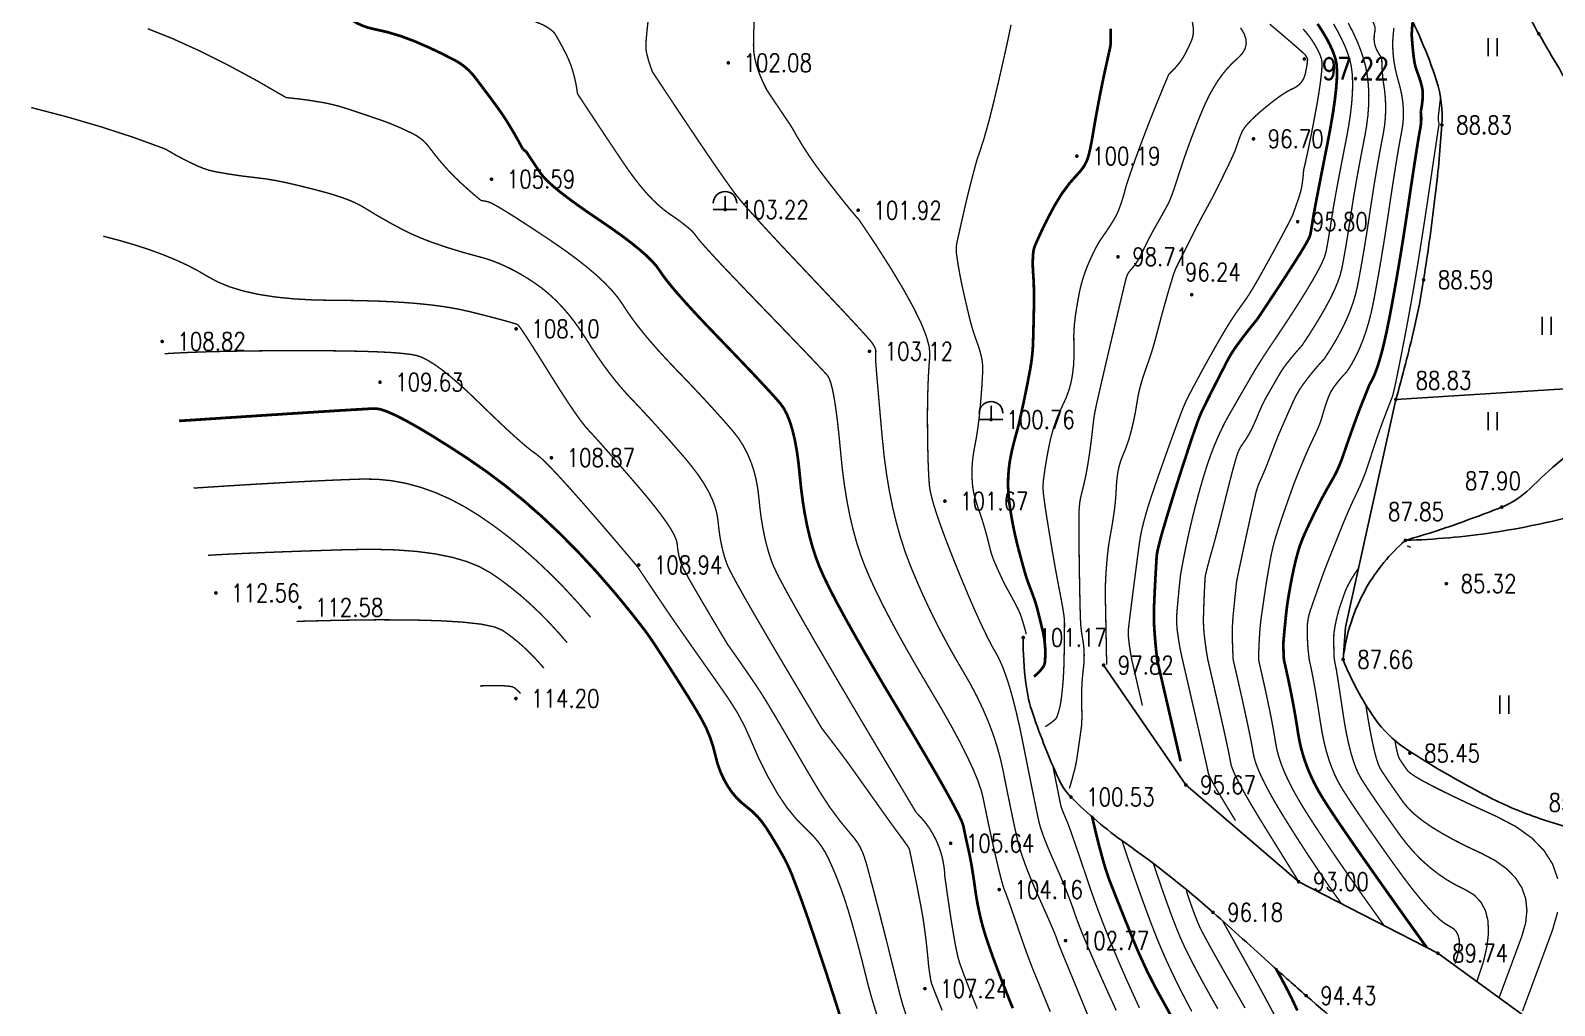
# Model space of a CAD drawing. Extents: x 532522 to 2902776, y -101917278 to 111238625.
# Drawn here: x 1065987 to 1149990, y 3127380 to 3181085 of the extents above; entities that cross this region are included whole.
import ezdxf
from ezdxf.enums import TextEntityAlignment as Align

# ---------------------------------------------------------------- set-up
doc = ezdxf.new("R2010")
doc.units = 0
doc.header["$LTSCALE"] = 1000
doc.header["$MEASUREMENT"] = 0
doc.header["$PDMODE"] = 33
doc.header["$PDSIZE"] = 0.125
doc.layers.get('0').update_dxf_attribs({"linetype": 'CONTINUOUS'})
doc.layers.add('Õ÷μØºìÏß', color=20, linetype='CONTINUOUS')
doc.layers.add('新地形图', color=7, linetype='CONTINUOUS')
doc.styles.add('HZ', font='rs', dxfattribs={"width": 0.8, "bigfont": 'hztxt'})
doc.linetypes.add('10421', pattern='A,2,[150,AAA.SHX,S=1,R=0,X=0,Y=1],1e-11', length=2)
doc.linetypes.add('X4', pattern='A,0,-1e-09,[149,symbolx.shx,S=0.15,R=0,X=0,Y=0],-1.6', length=1.6)

# ---------------------------------------------------------------- blocks, each defined once
blk = doc.blocks.new('GC110')
for p, q in [((-1.31, 0), (1.29, 0)), ((-0.01, 0), (-0.01, 1.5))]:
    blk.add_line(p, q)
blk.add_arc((-0.01, 0.7), 1.3, 0, 180)
blk.add_point((-0.01, 2))
blk = doc.blocks.new('GC121')
for p, q in [((-0.5, -0.64), (-0.5, 1.36)), ((-0.5, -0.64), (-0.5, 0.86)), ((0.5, -0.64), (0.5, 1.36))]:
    blk.add_line(p, q)
blk = doc.blocks.new('GC200')
at = {"linetype": 'Continuous', "const_width": 0.2, "flags": 128}
blk.add_lwpolyline([(-0.1, 0, 1), (0.1, 0, 1)], format="xyb", close=True, dxfattribs=at)
blk = doc.blocks.new('A$C22E77CCE')
at = {"layer": '新地形图', "color": 53, "linetype": 'Continuous'}
for p, q in [((266493, 522425), (269262, 534973)), ((266351, 520651), (266493, 522425))]:
    blk.add_line(p, q, dxfattribs=at)
at = {"layer": '新地形图', "color": 53, "linetype": '10421'}
for p, q in [((257686, 513737), (263904, 508410)), ((263904, 508410), (271577, 504471)), ((271577, 504471), (277109, 500451))]:
    blk.add_line(p, q, dxfattribs=at)
at = {"layer": '新地形图', "color": 53, "linetype": 'Continuous'}
for points, const_width, elevation in [([(200465, 555398), (201850, 554842), (203310, 554181), (204846, 553415), (206458, 552546), (208092, 551603)], 75, 106000), ([(253544, 555399), (253544, 554635), (253524, 554413)], 150, 100000), ([(260700, 555446), (260891, 555133), (260996, 554832), (261013, 554545), (260942, 554270), (260783, 554008), (260537, 553759), (260253, 553502), (259980, 553216), (259719, 552900), (259470, 552555), (259232, 552181), (259005, 551778), (258791, 551345), (258587, 550883), (258393, 550406), (258204, 549928), (258021, 549450), (257844, 548972), (257673, 548493), (257508, 548014), (257348, 547534), (257194, 547054), (257041, 546581), (257032, 546553)], 75, 98000), ([(262305, 555651), (262805, 555228), (263233, 554864), (263586, 554561), (263866, 554318), (264073, 554136), (264206, 554013), (264266, 553951), (264288, 553920), (264308, 553890), (264326, 553860), (264342, 553832), (264356, 553804), (264368, 553778), (264378, 553753), (264386, 553728), (264391, 553696), (264390, 553646), (264385, 553580), (264375, 553496), (264360, 553395), (264341, 553276), (264316, 553141), (264287, 552988), (264248, 552833), (264195, 552691), (264129, 552561), (264049, 552444), (263955, 552339), (263847, 552247), (263726, 552167), (263591, 552100), (263442, 552029), (263278, 551939), (263099, 551830), (262906, 551701), (262698, 551552), (262475, 551384), (262238, 551196), (261986, 550989), (261740, 550779), (261520, 550582), (261328, 550399), (261162, 550230), (261023, 550073), (260911, 549930), (260826, 549801), (260767, 549685), (260723, 549576), (260679, 549467), (260637, 549357), (260597, 549248), (260558, 549138), (260520, 549028), (260483, 548918), (260448, 548808), (260388, 548651), (260277, 548398), (260114, 548049), (259901, 547605), (259636, 547066), (259321, 546431), (259132, 546055)], 75, 97000), ([(264153, 555375), (264345, 555156), (264494, 554965), (264616, 554790), (264727, 554622), (264826, 554459), (264915, 554302), (264993, 554150), (265060, 554004), (265116, 553863), (265161, 553728), (265187, 553549), (265185, 553274), (265157, 552903), (265102, 552438), (265020, 551877), (264910, 551222), (264773, 550471), (264610, 549624), (264439, 548784), (264281, 548052), (264178, 547611)], 75, 96000), ([(248050, 555613), (247911, 554942), (247746, 554179), (247554, 553323), (247335, 552375), (247089, 551334), (246828, 550296), (246564, 549358), (246295, 548520), (246180, 548210)], 75, 101000), ([(269153, 555437), (269122, 555145), (269096, 554832), (269087, 554513), (269097, 554188), (269124, 553857), (269169, 553520), (269231, 553176), (269312, 552826), (269410, 552470), (269507, 552113), (269582, 551760), (269636, 551412), (269668, 551068), (269679, 550728), (269668, 550393), (269636, 550061), (269582, 549735), (269515, 549385), (269443, 548985), (269365, 548535), (269282, 548035), (269194, 547485), (269100, 546885), (269000, 546235), (268896, 545534), (268788, 544818), (268680, 544121), (268572, 543442), (268463, 542782), (268353, 542140), (268243, 541517), (268133, 540913), (268022, 540327), (267902, 539763), (267765, 539224), (267610, 538710), (267437, 538221), (267247, 537757), (267039, 537319), (266814, 536906), (266571, 536518)], 75, 91000), ([(228288, 553014), (228826, 552201), (229336, 551434), (229816, 550713), (230268, 550037), (230692, 549406), (231084, 548825), (231445, 548294), (231772, 547816), (232068, 547389), (232331, 547014), (232561, 546691), (232759, 546419), (232925, 546199), (233117, 545962), (233394, 545640), (233757, 545232), (234205, 544738), (234739, 544158), (235358, 543493), (236063, 542743), (236853, 541907), (237637, 541078), (238324, 540349), (238914, 539720), (239406, 539191), (239800, 538763), (240097, 538434), (240297, 538206), (240399, 538077), (240449, 538001), (240492, 537930), (240527, 537863), (240556, 537801), (240577, 537744), (240591, 537691), (240598, 537643), (240598, 537600), (240594, 537558), (240591, 537513), (240589, 537466), (240587, 537416), (240585, 537364), (240584, 537310), (240584, 537253), (240584, 537194), (240590, 537073), (240608, 536831), (240637, 536468), (240677, 535984), (240729, 535380), (240792, 534654), (240867, 533808), (240953, 532841), (241058, 531831), (241189, 530857), (241346, 529919), (241529, 529017), (241738, 528150), (241973, 527319), (242235, 526524), (242523, 525765), (242831, 525026), (243154, 524293), (243491, 523565), (243844, 522842), (244211, 522125), (244594, 521413), (244991, 520706), (245403, 520005), (245805, 519308), (246170, 518614), (246500, 517924), (246794, 517237), (247053, 516554), (247275, 515874), (247462, 515198), (247613, 514525), (247741, 513878), (247861, 513280), (247973, 512731), (248076, 512232), (248171, 511781), (248257, 511379), (248334, 511026), (248403, 510722), (248478, 510428), (248573, 510108), (248687, 509761), (248821, 509387), (248974, 508985), (249148, 508557), (249341, 508101), (249554, 507618), (249764, 507148), (249950, 506731), (250111, 506366), (250248, 506054), (250360, 505794), (250447, 505587), (250510, 505432), (250548, 505330), (250573, 505256), (250596, 505188), (250618, 505126), (250639, 505069), (250658, 505017), (250675, 504970), (250690, 504929), (250704, 504893), (250742, 504800), (250830, 504586), (250967, 504252), (251154, 503798), (251391, 503223), (251677, 502528), (252012, 501713), (252397, 500777)], 75, 103000), ([(256741, 552876), (256408, 552080), (256068, 551251), (255749, 550453), (255450, 549685), (255171, 548948), (254912, 548242), (254674, 547566), (254455, 546921), (254385, 546703)], 75, 99000), ([(268559, 552529), (268638, 552020), (268685, 551517), (268700, 551020), (268685, 550530), (268638, 550046), (268559, 549568), (268466, 549088), (268373, 548594), (268282, 548089), (268192, 547571), (268103, 547040), (268016, 546497), (267929, 545942), (267843, 545374), (267758, 544807), (267673, 544255), (267587, 543718), (267501, 543195), (267414, 542687), (267327, 542194), (267240, 541716), (267152, 541252), (267046, 540790), (266906, 540316), (266731, 539831), (266520, 539334), (266275, 538825), (265995, 538305), (265679, 537774), (265329, 537230)], 75, 92000), ([(201455, 548755), (201317, 548812), (199662, 549415), (197898, 549989), (196024, 550536), (194041, 551054)], 75, 107000), ([(224156, 551807), (224538, 551227), (224913, 550660), (225282, 550104), (225644, 549559), (226000, 549027), (226348, 548506), (226691, 547996), (227027, 547511), (227359, 547064), (227686, 546655), (228008, 546284), (228325, 545951), (228637, 545655), (228944, 545398), (229246, 545178), (229532, 544983), (229788, 544801), (230014, 544630), (230211, 544471), (230379, 544324), (230518, 544189), (230627, 544066), (230707, 543956), (230820, 543804), (231027, 543559), (231329, 543221), (231726, 542790), (232218, 542265), (232805, 541647), (233487, 540936), (234263, 540131), (235042, 539326), (235729, 538614), (236325, 537994), (236830, 537467), (237244, 537032), (237567, 536690), (237799, 536441), (237939, 536284), (238034, 536121), (238127, 535853), (238219, 535480), (238309, 535003), (238399, 534421), (238487, 533733), (238573, 532941), (238659, 532044), (238754, 531116), (238870, 530229), (239006, 529383), (239163, 528580), (239341, 527817), (239540, 527097), (239759, 526418), (239998, 525781), (240273, 525135), (240598, 524432), (240972, 523670), (241397, 522851), (241871, 521974), (242395, 521038), (242969, 520045), (243592, 518994), (244205, 517955), (244748, 517000), (245219, 516127), (245620, 515337), (245950, 514630), (246210, 514006), (246398, 513465), (246516, 513007), (246599, 512592), (246683, 512180), (246768, 511771), (246855, 511365), (246942, 510962), (247030, 510562), (247120, 510165), (247210, 509771), (247298, 509399), (247377, 509067), (247450, 508775), (247514, 508524), (247572, 508314), (247621, 508144), (247663, 508014), (247698, 507925), (247736, 507835), (247786, 507704), (247850, 507531), (247928, 507317), (248018, 507061), (248122, 506763), (248239, 506423), (248370, 506042), (248503, 505654), (248627, 505295), (248743, 504964), (248851, 504661), (248950, 504386), (249041, 504140), (249124, 503923), (249198, 503733), (249284, 503518), (249404, 503223), (249557, 502849), (249742, 502395), (249961, 501861), (250213, 501248)], 75, 104000), ([(269055, 535092), (269083, 535170), (269128, 535347), (269191, 535622), (269271, 535996), (269368, 536468), (269482, 537039), (269614, 537708), (269763, 538476), (269920, 539306), (270076, 540163), (270232, 541046), (270387, 541955), (270542, 542891), (270695, 543853), (270848, 544841), (271001, 545856), (271144, 546821), (271268, 547660), (271374, 548375), (271462, 548964), (271531, 549428), (271582, 549766), (271614, 549979), (271629, 550067), (271633, 550092), (271635, 550117), (271636, 550143), (271635, 550170), (271633, 550196), (271629, 550223), (271623, 550250), (271615, 550278), (271608, 550306), (271602, 550337), (271598, 550369), (271595, 550403), (271594, 550439), (271595, 550476), (271597, 550516), (271601, 550557), (271612, 550646), (271633, 550829), (271665, 551106), (271708, 551476), (271724, 551615)], 75, 89000), ([(267813, 535805), (267948, 536038), (268084, 536333), (268219, 536690), (268354, 537108), (268489, 537589), (268623, 538131), (268758, 538735), (268892, 539401), (269026, 540109), (269160, 540840), (269293, 541593), (269425, 542369), (269557, 543166), (269688, 543987), (269818, 544830), (269948, 545695), (270072, 546528), (270184, 547273), (270284, 547930), (270372, 548500), (270448, 548981), (270512, 549376), (270565, 549682), (270605, 549901), (270634, 550077), (270652, 550255), (270657, 550436), (270652, 550619), (270634, 550804), (270632, 550818)], 150, 90000), ([(235970, 549961), (236256, 549455), (236583, 548916), (236925, 548390), (237282, 547876), (237655, 547375), (238019, 546903), (238351, 546477), (238651, 546097), (238918, 545762), (239153, 545474), (239356, 545231), (239526, 545033), (239665, 544882)], 75, 102000), ([(221321, 548632), (221458, 548425), (221595, 548219), (221729, 548016), (221861, 547819), (221991, 547625), (222118, 547436), (222279, 547232), (222509, 546994), (222809, 546722), (223179, 546417), (223618, 546078), (224127, 545705), (224705, 545299), (225354, 544858), (226003, 544415), (226586, 543999), (227102, 543610), (227551, 543248), (227933, 542914), (228249, 542607), (228498, 542327), (228680, 542074), (228860, 541808), (229103, 541487), (229410, 541112), (229780, 540681), (230213, 540196), (230710, 539656), (231269, 539062), (231893, 538413), (232519, 537764), (233089, 537170), (233603, 536631), (234060, 536148), (234460, 535719), (234804, 535346), (235092, 535027), (235323, 534764), (235518, 534495), (235695, 534162), (235856, 533763), (236000, 533299), (236127, 532770), (236237, 532176), (236330, 531517), (236406, 530792), (236482, 530051), (236574, 529344), (236683, 528670), (236808, 528028), (236950, 527421), (237108, 526846), (237283, 526304), (237474, 525796), (237716, 525244), (238042, 524570), (238454, 523775), (238950, 522859), (239531, 521822), (240196, 520664), (240946, 519384), (241782, 517983), (242606, 516603), (243325, 515385), (243939, 514330), (244446, 513437), (244848, 512706), (245144, 512139), (245335, 511733), (245420, 511490), (245452, 511327), (245486, 511163), (245521, 510996), (245557, 510828), (245594, 510657), (245632, 510485), (245671, 510311), (245712, 510135), (245754, 509946), (245797, 509733), (245841, 509497), (245886, 509237), (245932, 508952), (245980, 508645), (246029, 508313), (246079, 507957), (246134, 507592), (246196, 507231), (246267, 506876), (246345, 506524), (246430, 506178), (246523, 505835), (246625, 505498), (246733, 505165), (246847, 504835), (246962, 504507), (247079, 504181), (247198, 503856), (247319, 503533), (247441, 503211), (247565, 502891), (247691, 502573), (247826, 502236), (247978, 501860), (248146, 501445)], 150, 105000), ([(218839, 545930), (218977, 545912), (219103, 545890), (219215, 545866), (219361, 545809), (219590, 545692), (219900, 545515), (220292, 545277), (220766, 544979), (221323, 544620), (221961, 544201), (222681, 543722), (223409, 543221), (224071, 542737), (224666, 542271), (225196, 541821), (225659, 541388), (226056, 540973), (226387, 540574), (226652, 540193), (226900, 539812), (227179, 539415), (227490, 539002), (227833, 538573), (228208, 538128), (228614, 537666), (229052, 537189), (229522, 536695), (229996, 536202), (230449, 535727), (230880, 535269), (231289, 534829), (231677, 534406), (232042, 534001), (232386, 533614), (232707, 533244), (233002, 532870), (233264, 532471), (233493, 532046), (233690, 531596), (233855, 531120), (233987, 530619), (234086, 530092), (234153, 529540), (234209, 528987), (234278, 528459), (234359, 527956), (234453, 527477), (234559, 527024), (234677, 526595), (234807, 526191), (234950, 525812), (235203, 525278), (235665, 524412), (236336, 523212), (237216, 521680), (238305, 519814), (239602, 517616), (241109, 515084), (242824, 512220)], 75, 106000), ([(237622, 516858), (236490, 518749), (235496, 520419), (234639, 521870), (233921, 523101), (233340, 524112), (232898, 524904), (232593, 525475), (232425, 525827), (232331, 526078), (232245, 526344), (232167, 526627), (232098, 526926), (232036, 527242), (231982, 527574), (231937, 527922), (231899, 528287), (231842, 528667), (231737, 529061), (231583, 529469), (231381, 529892), (231131, 530329), (230833, 530779), (230486, 531245), (230092, 531724), (229679, 532200), (229280, 532657), (228893, 533093), (228519, 533510), (228158, 533906), (227810, 534283), (227474, 534640), (227151, 534977), (226835, 535315), (226518, 535676), (226202, 536059), (225887, 536465), (225571, 536893), (225255, 537343), (224940, 537816), (224625, 538312), (224304, 538804), (223974, 539265), (223633, 539697), (223281, 540099), (222919, 540470), (222547, 540812), (222164, 541124), (221771, 541405), (221375, 541661), (220983, 541895), (220596, 542106), (220213, 542296), (219834, 542464), (219460, 542610), (219089, 542734), (218724, 542836)], 75, 107000), ([(265960, 520215), (265981, 520087), (266034, 519755), (266097, 519352), (266169, 518876), (266252, 518327), (266344, 517707), (266444, 517076), (266552, 516497), (266667, 515968), (266789, 515490), (266918, 515064), (267054, 514688), (267198, 514364), (267348, 514090), (267516, 513825), (267711, 513526), (267934, 513193), (268184, 512826), (268461, 512425), (268766, 511990), (269099, 511520), (269458, 511017), (269842, 510514), (270246, 510046), (270669, 509613), (271114, 509214), (271578, 508851), (272062, 508521), (272567, 508227), (273092, 507968), (273571, 507680), (273938, 507301), (274193, 506830), (274336, 506269), (274368, 505616), (274287, 504871), (274095, 504036), (273725, 502910)], 75, 88000), ([(267601, 518158), (267729, 517376), (267857, 516665), (267978, 516056), (268093, 515549), (268202, 515144), (268305, 514840), (268402, 514639), (268504, 514477), (268622, 514296), (268758, 514093), (268910, 513870), (269078, 513626), (269264, 513362), (269466, 513077), (269684, 512771), (269950, 512450), (270292, 512122), (270712, 511785), (271208, 511440), (271781, 511088), (272432, 510726), (273159, 510357), (273963, 509980), (274736, 509574), (275367, 509121), (275858, 508619), (276208, 508069), (276417, 507471), (276485, 506825), (276413, 506132), (276199, 505390), (275932, 504667), (275696, 504030), (275492, 503479), (275320, 503015), (275180, 502637), (275072, 502345), (274995, 502139), (274951, 502019)], 75, 87000), ([(269213, 516180), (269216, 516158), (269262, 515906), (269305, 515690), (269346, 515510), (269384, 515366), (269421, 515258), (269455, 515187), (269491, 515130), (269533, 515065), (269581, 514993), (269635, 514914), (269695, 514828), (269761, 514734), (269833, 514633), (269910, 514524), (270058, 514386), (270339, 514198), (270754, 513958), (271302, 513667), (271985, 513325), (272801, 512931), (273751, 512487), (274835, 511992), (275889, 511438), (276751, 510819), (277421, 510134), (277899, 509383), (278184, 508567)], 75, 86000), ([(278179, 506738), (277887, 505725), (277522, 504738), (277200, 503869), (276921, 503117), (276687, 502483), (276495, 501967), (276348, 501568), (276244, 501287)], 75, 86000), ([(250356, 514787), (250420, 514463), (250573, 513698), (250685, 513136), (250758, 512778), (250790, 512623), (250805, 512565), (250826, 512498), (250852, 512422), (250884, 512337), (250921, 512242), (250964, 512139), (251012, 512027), (251065, 511906), (251134, 511742), (251225, 511504), (251340, 511190), (251478, 510801), (251639, 510336), (251824, 509797), (252032, 509182), (252264, 508492), (252515, 507758), (252785, 507010), (253071, 506250), (253374, 505476), (253695, 504690), (254034, 503890), (254389, 503077), (254762, 502251), (255125, 501460)], 75, 101000), ([(254161, 510675), (254494, 509688), (254861, 508625), (255205, 507650), (255528, 506764), (255828, 505966), (256106, 505258), (256363, 504638), (256597, 504107), (256822, 503622), (257051, 503142), (257285, 502667), (257523, 502196), (257766, 501730), (258012, 501269)], 75, 99000), ([(244400, 508704), (244533, 507758), (244657, 506913), (244771, 506170), (244876, 505529), (244971, 504990), (245057, 504552), (245134, 504217), (245201, 503983), (245271, 503783), (245356, 503548), (245456, 503279), (245572, 502975), (245702, 502636), (245848, 502263), (246009, 501855), (246185, 501413)], 75, 106000), ([(243514, 503712), (243540, 503529), (243564, 503366), (243586, 503223), (243606, 503099), (243624, 502995), (243641, 502911), (243656, 502846), (243669, 502801), (243695, 502730), (243750, 502589), (243833, 502377), (243945, 502093), (244086, 501739), (244255, 501315)], 75, 107000), ([(262651, 503620), (262929, 503119), (263186, 502638), (263422, 502177), (263638, 501736), (263834, 501315)], 150, 95000)]:
    blk.add_lwpolyline(points, dxfattribs=dict(at, const_width=const_width, elevation=elevation))
at = {"layer": '新地形图', "color": 53, "linetype": 'X4', "flags": 128}
blk.add_lwpolyline([(302434, 540933, -0.017827), (301492, 543163, -0.032125), (301095, 544447, -0.001011), (300436, 547219, -0.007603), (300355, 547589, -0.001596), (299893, 549891, -0.006154), (299783, 550490, -0.002291), (299593, 551624, 0.001409), (299289, 553468, 0.001541), (298801, 556314, 0.004622), (298627, 557260, 0.012427), (298455, 558046, 0.008136), (298142, 559235, 0.00244), (297884, 560137, 0.003654), (297704, 560738, 0.002982), (297476, 561466, 0.001964), (297119, 562566, 0.005076), (296996, 562928, 0.000867), (296252, 565034, 0.011727), (294929, 568499, 0.055877), (294555, 569184, 0.000201), (293790, 570274, -0.0001), (292247, 572471, -0.000001), (290851, 574460, -0.000053), (290823, 574500, -0.004342), (290000, 575695, 0.002245), (288419, 578012, 0.000308), (287538, 579289, 0.000331), (286717, 580475, 0.001335), (286054, 581427, 0.000429), (283979, 584382, 0.002285), (283579, 584945, 0.000367), (281074, 588433, 0.013022), (279859, 590032, -0.007834), (277812, 592670, -0.053618), (277330, 593479, -0.021471), (276444, 595653)], format="xyb", dxfattribs=at)
at = {"layer": '新地形图', "color": 53, "linetype": 'Continuous'}
for points, const_width, elevation in [([(236040, 563458, -0.115397), (236405, 563019, -0.033017), (236602, 562547, -0.069149), (236649, 562306, -0.055077), (236599, 561389, -0.086849), (236404, 560836, -0.001911), (236180, 560441, -0.000771), (235620, 559464, -0.004165), (234738, 557963, 0.005719), (234100, 556867, 0.104007), (233945, 556381, 0.027445), (233855, 554466, 0.071027), (234015, 553404, 0.050665), (234590, 552017)], 75, 102000), ([(203591, 561358, 0.006014), (204185, 560837, 0.005588), (205512, 559727, 0.020708), (205885, 559447, 0.047896), (206773, 558954, -0.035158), (207998, 558314, -0.002823), (208817, 557803, -0.002017), (209956, 557078, -0.015283), (210884, 556441, 0.016191), (211760, 555842, 0.094689), (212925, 555378, -0.050572), (215161, 554709, -0.024665), (217431, 553636, -0.069924), (218150, 553112, -0.035352), (218469, 552756, -0.007922), (219747, 551052, -0.020081), (220368, 550121, -0.014235), (221150, 548751)], 150, 105000), ([(220428, 559835, 0.004955), (221522, 559749, 0.007199), (223077, 559664, -0.009744), (224226, 559595, -0.040596), (225317, 559419, -0.029327), (226778, 558967, -0.081035), (227834, 558362, -0.193767), (228089, 557903, -0.030813), (228117, 557436, -0.014285), (228089, 556429, -0.014843), (228007, 555486, 0.014871), (227925, 554546, 0.072609), (227971, 554019, 0.036297), (228288, 553014)], 75, 103000), ([(216446, 557319, 0.001122), (218689, 556692, 0.001047), (219895, 556361, -0.001089), (221054, 556042, -0.037707), (222181, 555636, -0.065684), (222768, 555274, -0.088548), (222934, 555082, -0.01776), (223536, 553975, -0.046191), (223908, 553018, -0.038338), (224156, 551807)], 75, 104000), ([(268484, 553786, 0.001627), (268491, 553441, 0.012991), (268507, 553114, 0.007237), (268559, 552529)], 75, 92000), ([(221150, 548751, -0.000387), (221321, 548632)], 150, 105000)]:
    blk.add_lwpolyline(points, format="xyb", dxfattribs=dict(at, const_width=const_width, elevation=elevation))
at = {"layer": '新地形图', "color": 53, "linetype": 'Continuous', "flags": 128}
for points, const_width in [([(261603, 539369), (262276, 540378), (262861, 541264), (263359, 542029), (263770, 542672), (264093, 543193), (264330, 543593), (264479, 543871), (264541, 544028), (264560, 544125), (264578, 544226), (264596, 544329), (264614, 544435), (264632, 544545), (264650, 544658), (264668, 544773), (264686, 544892), (264714, 545063), (264763, 545334), (264833, 545706), (264923, 546178), (265034, 546750), (265165, 547423), (265317, 548196), (265490, 549070), (265657, 549952), (265793, 550747), (265896, 551458), (265968, 552083), (266008, 552622), (266015, 553076), (265991, 553445), (265935, 553728), (265854, 553974), (265752, 554229), (265630, 554495), (265489, 554771), (265327, 555058), (265146, 555354), (264944, 555661)], 150), ([(262845, 538656), (263410, 539510), (263905, 540278), (264331, 540961), (264687, 541559), (264972, 542072), (265189, 542501), (265335, 542844), (265411, 543103), (265453, 543322), (265494, 543548), (265535, 543782), (265576, 544022), (265617, 544269), (265658, 544524), (265698, 544785), (265739, 545053), (265786, 545356), (265847, 545722), (265923, 546150), (266013, 546642), (266116, 547196), (266235, 547813), (266367, 548493), (266513, 549236), (266651, 549984), (266756, 550678), (266829, 551320), (266869, 551908), (266878, 552443), (266854, 552924), (266798, 553353), (266710, 553728), (266592, 554084), (266444, 554455), (266268, 554840), (266062, 555241), (265828, 555656)], 75), ([(264087, 537943), (264545, 538642), (264950, 539291), (265303, 539893), (265603, 540446), (265852, 540952), (266047, 541408), (266191, 541817), (266282, 542177), (266346, 542519), (266411, 542871), (266475, 543235), (266539, 543609), (266602, 543994), (266665, 544389), (266728, 544796), (266791, 545213), (266857, 545649), (266931, 546109), (267013, 546595), (267102, 547106), (267199, 547643), (267304, 548204), (267416, 548791), (267536, 549402), (267644, 550016), (267719, 550609), (267761, 551181), (267771, 551733), (267748, 552263), (267693, 552772), (267605, 553260), (267485, 553728), (267330, 554194), (267136, 554680), (266905, 555186), (266636, 555711)], 75), ([(234590, 552017), (235970, 549961)], 75), ([(239665, 544882), (240613, 543466), (241430, 542188), (242116, 541046), (242671, 540041), (243094, 539174), (243386, 538443), (243546, 537849), (243575, 537393), (243541, 536993), (243512, 536570), (243488, 536123), (243470, 535654), (243456, 535161), (243447, 534644), (243443, 534105), (243445, 533542), (243450, 532988), (243457, 532473), (243467, 531999), (243479, 531565), (243494, 531171), (243510, 530817), (243530, 530503), (243551, 530229), (243594, 529937), (243679, 529568), (243804, 529123), (243970, 528602), (244178, 528003), (244426, 527329), (244716, 526577), (245047, 525749), (245388, 524918), (245709, 524154), (246010, 523460), (246291, 522834), (246552, 522276), (246793, 521787), (247013, 521367), (247214, 521016), (247404, 520660), (247593, 520229), (247781, 519721), (247969, 519138), (248155, 518478), (248341, 517742), (248525, 516930), (248709, 516042), (248883, 515164), (249039, 514380), (249178, 513692), (249298, 513098), (249399, 512599), (249483, 512195), (249549, 511886), (249597, 511672), (249644, 511492), (249708, 511283), (249790, 511046), (249888, 510781), (250004, 510488), (250137, 510166), (250287, 509817), (250455, 509439), (250626, 509052), (250789, 508674), (250942, 508306), (251087, 507948), (251224, 507599), (251351, 507259), (251470, 506929), (251580, 506608), (251708, 506249), (251880, 505804), (252096, 505273), (252357, 504655), (252662, 503952), (253012, 503162), (253406, 502286), (253844, 501324)], 75), ([(232419, 521497), (231870, 522413), (231389, 523222), (230974, 523925), (230626, 524522), (230344, 525012), (230130, 525395), (229982, 525672), (229901, 525843), (229856, 525964), (229814, 526093), (229776, 526230), (229742, 526375), (229712, 526528), (229686, 526689), (229664, 526858), (229646, 527035), (229598, 527242), (229486, 527504), (229311, 527819), (229071, 528188), (228768, 528611), (228401, 529088), (227970, 529619), (227476, 530204), (226973, 530787), (226517, 531312), (226109, 531780), (225749, 532191), (225436, 532544), (225170, 532840), (224951, 533078), (224780, 533259), (224617, 533442), (224423, 533685), (224197, 533990), (223940, 534356), (223651, 534783), (223331, 535271), (222980, 535820), (222597, 536431), (222222, 537033), (221891, 537558), (221606, 538006), (221367, 538376), (221172, 538670), (221023, 538887), (220920, 539026), (220862, 539089), (220789, 539121), (220644, 539169), (220425, 539234), (220133, 539316), (219768, 539414), (219330, 539529), (218818, 539660), (218233, 539807), (217573, 539953), (216836, 540080), (216023, 540187), (215133, 540275), (214166, 540344), (213122, 540392), (212002, 540422), (210805, 540432), (209614, 540453), (208513, 540514), (207500, 540617), (206576, 540761), (205742, 540945), (204996, 541171), (204340, 541438), (203772, 541745), (203225, 542067), (202628, 542376), (201982, 542673), (201287, 542957), (200542, 543228), (199748, 543487), (198905, 543733), (198013, 543966)], 75), ([(227451, 525774), (226318, 527110), (225310, 528285), (224426, 529300), (223668, 530153), (223035, 530846), (222527, 531377), (222144, 531747), (221886, 531957), (221665, 532114), (221395, 532328), (221074, 532598), (220704, 532926), (220284, 533309), (219814, 533750), (219294, 534247), (218724, 534800), (218150, 535350), (217617, 535835), (217126, 536256), (216675, 536613), (216266, 536905), (215897, 537132), (215570, 537296), (215284, 537394), (214956, 537457), (214500, 537511), (213916, 537557), (213206, 537594), (212369, 537624), (211404, 537644), (210312, 537657), (209093, 537662), (207851, 537659), (206689, 537652), (205608, 537638), (204607, 537620), (203686, 537597), (202846, 537568), (202086, 537533), (201406, 537494)], 75), ([(226163, 524374), (225192, 525490), (224210, 526549), (223217, 527553), (222214, 528500), (221199, 529391), (220174, 530226), (219137, 531004), (218090, 531726), (217090, 532376), (216193, 532938), (215401, 533413), (214712, 533801), (214128, 534100), (213648, 534312), (213271, 534437), (212999, 534474), (212638, 534458), (211994, 534421), (211067, 534366), (209858, 534290), (208367, 534195), (206593, 534080), (204537, 533946), (202198, 533792)], 150), ([(224875, 522974), (224136, 523824), (223388, 524631), (222632, 525395), (221867, 526117), (221094, 526795), (220313, 527431), (219524, 528024), (218726, 528574), (217924, 529068), (217121, 529492), (216316, 529848), (215511, 530134), (214704, 530352), (213896, 530500), (213087, 530579), (212277, 530588), (211422, 530559), (210480, 530520), (209451, 530472), (208334, 530414), (207129, 530347), (205836, 530271), (204457, 530185), (202989, 530090)], 75), ([(223588, 521574), (223079, 522158), (222565, 522712), (222046, 523238), (221521, 523733), (220990, 524200), (220453, 524636), (219911, 525044), (219363, 525422), (218758, 525759), (218048, 526046), (217232, 526283), (216309, 526468), (215280, 526603), (214144, 526687), (212903, 526720), (211555, 526703), (210207, 526660), (208967, 526619), (207834, 526578), (206809, 526538), (205891, 526499), (205080, 526461), (204376, 526424), (203780, 526388)], 75), ([(222300, 520174), (222023, 520492), (221743, 520794), (221460, 521080), (221174, 521350), (220885, 521604), (220592, 521842), (220297, 522064), (219999, 522269), (219559, 522450), (218841, 522596), (217843, 522708), (216567, 522785), (215011, 522828), (213177, 522837), (211063, 522811), (208671, 522751)], 75), ([(257502, 520630), (257826, 519224), (258109, 517998), (258350, 516950), (258548, 516080), (258705, 515389), (258820, 514877), (258893, 514543), (258923, 514388), (258955, 514290), (259032, 514126), (259153, 513897), (259318, 513603), (259528, 513243), (259782, 512818), (260081, 512328), (260424, 511772)], 75), ([(258898, 520633), (259173, 519443), (259414, 518389), (259622, 517472), (259796, 516693), (259937, 516050), (260045, 515543), (260119, 515174), (260160, 514942), (260211, 514742), (260317, 514471), (260476, 514129), (260689, 513715), (260956, 513230), (261277, 512674), (261652, 512047), (262082, 511348), (262509, 510660), (262880, 510063), (263194, 509558), (263451, 509145), (263651, 508823), (263794, 508593), (263880, 508454), (263909, 508407)], 75), ([(260295, 520636), (260519, 519661), (260719, 518781), (260894, 517995), (261044, 517305), (261169, 516710), (261270, 516210), (261346, 515805), (261397, 515495), (261458, 515209), (261564, 514876), (261714, 514496), (261909, 514070), (262149, 513597), (262433, 513077), (262762, 512510), (263135, 511897), (263530, 511266), (263924, 510648), (264316, 510042), (264708, 509449), (265098, 508868), (265486, 508299), (265874, 507744), (266260, 507200)], 75), ([(261692, 520640), (261866, 519879), (262024, 519172), (262166, 518518), (262291, 517918), (262401, 517370), (262495, 516876), (262572, 516435), (262634, 516048), (262705, 515676), (262811, 515281), (262952, 514864), (263129, 514425), (263341, 513964), (263588, 513480), (263871, 512974), (264188, 512445), (264551, 511872), (264968, 511232), (265439, 510526), (265964, 509753), (266544, 508913), (267179, 508006), (267868, 507033), (268611, 505993)], 75), ([(263089, 520643), (263212, 520098), (263329, 519564), (263438, 519041), (263539, 518530), (263633, 518031), (263719, 517543), (263799, 517066), (263870, 516601), (263951, 516143), (264058, 515686), (264191, 515232), (264349, 514780), (264533, 514330), (264744, 513883), (264980, 513437), (265242, 512993), (265572, 512478), (266011, 511817), (266561, 511010), (267221, 510057), (267991, 508958), (268871, 507713), (269861, 506323), (270961, 504787)], 150), ([(264485, 520646), (264559, 520316), (264634, 519955), (264709, 519564), (264787, 519143), (264865, 518691), (264944, 518209), (265025, 517697), (265107, 517154), (265198, 516610), (265305, 516092), (265429, 515600), (265569, 515135), (265726, 514697), (265899, 514285), (266089, 513900), (266295, 513542), (266529, 513173), (266800, 512757), (267110, 512293), (267458, 511782), (267845, 511223), (268269, 510618), (268732, 509964), (269232, 509264), (269734, 508578), (270199, 507971), (270627, 507441), (271019, 506988), (271374, 506614), (271693, 506316), (271975, 506097), (272220, 505955), (272424, 505833), (272580, 505672), (272688, 505473), (272749, 505234), (272762, 504957), (272728, 504641), (272646, 504286), (272517, 503892)], 75), ([(221012, 518774), (220966, 518826), (220921, 518876), (220874, 518922), (220827, 518967), (220780, 519008), (220732, 519047), (220684, 519084), (220635, 519117), (220563, 519147), (220445, 519171), (220281, 519189), (220072, 519202), (219817, 519209), (219517, 519210), (219170, 519206), (218778, 519196)], 75), ([(255907, 509378), (256158, 508635), (256394, 507949), (256617, 507320), (256825, 506748), (257018, 506234), (257198, 505777), (257363, 505377), (257514, 505034), (257670, 504703), (257851, 504337), (258055, 503936), (258284, 503501), (258537, 503031), (258815, 502527), (259117, 501988), (259443, 501415)], 75), ([(257709, 507916), (257822, 507582), (257928, 507273), (258028, 506990), (258122, 506733), (258209, 506502), (258290, 506296), (258364, 506116), (258432, 505962), (258514, 505792), (258631, 505564), (258783, 505279), (258970, 504936), (259192, 504536), (259449, 504079), (259741, 503563), (260068, 502991), (260395, 502419), (260688, 501908), (260946, 501456)], 75), ([(259717, 506243), (260466, 504908), (261125, 503725), (261692, 502696), (262168, 501819), (262553, 501096)], 75)]:
    blk.add_lwpolyline(points, dxfattribs=dict(at, const_width=const_width))
for points in [[(265920, 558991, 75, 75, 0.019615), (266341, 558431, 75, 75, 0.025433), (266704, 558029, 75, 75, 0.035852), (267203, 557597, 75, 75, -0.140274), (267306, 557460, 75, 75, -0.000006), (267424, 557159, 75, 75, 0.000002), (267541, 556858, 75, 75, 0), (267775, 556256, 75, 75, 0.02382), (267911, 555952, 75, 75, -0.01983), (268076, 555588, 75, 75, -0.153114), (268105, 555246, 75, 75, 0.086656), (268076, 554651, 75, 75, 0.079051), (268188, 554267, 75, 75, 0.055727), (268484, 553786, 75, 75, 0)], [(256608, 557758, 75, 75, -0.037966), (257117, 557346, 75, 75, -0.054154), (257416, 556996, 75, 75, -0.019868), (257776, 556422, 75, 75, -0.035488), (257940, 556080, 75, 75, -0.064595), (258091, 555487, 75, 75, -0.07948), (258071, 554989, 75, 75, -0.053204), (257986, 554718, 75, 75, -0.018627), (257635, 553986, 75, 75, -0.048302), (257289, 553461, 75, 75, -0.037887), (256741, 552876, 75, 75, 0)], [(208092, 551603, 75, 75, -0.02145), (210135, 551326, 75, 75, -0.034726), (211370, 551014, 75, 75, -0.003596), (213268, 550378, 75, 75, -0.011625), (213849, 550163, 75, 75, -0.021501), (215071, 549616, 75, 75, -0.050685), (215552, 549312, 75, 75, -0.067516), (215961, 548890, 75, 75, 0.025373), (216946, 547686, 75, 75, 0.02156), (217708, 546916, 75, 75, 0.015575), (218839, 545930, 75, 75, 0)], [(201455, 548755, 75, 75, 0.029576), (203233, 547823, 75, 75, 0.059014), (204195, 547518, 75, 75, 0.020954), (206406, 547193, 75, 75, -0.028329), (208038, 546928, 75, 75, -0.013279), (210417, 546335, 75, 75, -0.026476), (211584, 545943, 75, 75, -0.045296), (212451, 545506, 75, 75, 0.019147), (214441, 544368, 75, 75, 0.034442), (216129, 543630, 75, 75, 0.02337), (218724, 542836, 75, 75, 0)], [(246180, 548210, 75, 75, 0.004314), (245765, 546632, 75, 75, 0.005952), (245488, 545483, 75, 75, 0.001481), (245073, 543639, 75, 75, 0.0195), (245047, 543498, 75, 75, 0.06848), (245045, 542987, 75, 75, 0.020235), (245341, 541293, 75, 75, 0.003346), (245549, 540365, 75, 75, 0.003149), (245782, 539382, 75, 75, 0.032125), (246192, 538076, 75, 75, -0.047082), (246445, 537176, 75, 75, -0.056645), (246488, 536522, 75, 75, -0.01474), (246297, 534015, 75, 75, -0.023819), (246030, 532286, 75, 75, 0.039594), (245903, 531239, 75, 75, 0.032638), (245924, 530306, 75, 75, 0.044289), (246045, 529628, 75, 75, 0.018991), (246305, 528798, 75, 75, -0.016205), (246614, 527827, 75, 75, -0.010955), (246854, 526906, 75, 75, 0.020087), (246993, 526406, 75, 75, 0.023102), (247129, 526045, 75, 75, 0.008392), (247563, 525079, 75, 75, 0.018848), (247861, 524500, 75, 75, -0.01046), (248416, 523468, 75, 75, -0.037594), (248609, 523009, 75, 75, -0.018633), (248890, 522046, 75, 75, 0)], [(264178, 547611, 75, 75, -0.024155), (264079, 546732, 75, 75, -0.040594), (263953, 546220, 75, 75, -0.005021), (263604, 545212, 75, 75, -0.028928), (263531, 545041, 75, 75, -0.00618), (263217, 544425, 75, 75, -0.00369), (262670, 543402, 75, 75, -0.002874), (261861, 541936, 75, 75, -0.005342), (261413, 541154, 75, 75, -0.02685), (260735, 540130, 75, 75, 0.023665), (259958, 538973, 75, 75, 0.006135), (259405, 538033, 75, 75, 0.004242), (258634, 536658, 75, 75, 0.006432), (257808, 535109, 75, 75, 0.020489), (257576, 534609, 75, 75, 0.009737), (257383, 534121, 75, 75, 0.002627), (256715, 532295, 75, 75, 0.002117), (256162, 530735, 75, 75, 0.003056), (255789, 529650, 75, 75, 0.018377), (255332, 528107, 75, 75, 0.028057), (255127, 527072, 75, 75, 0.002016), (255045, 526468, 75, 75, 0.000638), (254797, 524559, 75, 75, 0.000981), (254717, 523935, 75, 75, 0.000411), (254532, 522443, 75, 75, 0.054908), (254524, 521861, 75, 75, 0.025511), (254708, 520623, 75, 75, 0)], [(254385, 546703, 75, 75, -0.029409), (254031, 545533, 75, 75, -0.04734), (253702, 544848, 75, 75, -0.021182), (253103, 543942, 75, 75, 0.035377), (252759, 543389, 75, 75, 0.026145), (252221, 542226, 75, 75, 0.033062), (251907, 541262, 75, 75, 0.016332), (251784, 540698, 75, 75, 0.008612), (251603, 539620, 75, 75, 0.048713), (251516, 537935, 75, 75, -0.049733), (251428, 536284, 75, 75, -0.079824), (250915, 534695, 75, 75, 0.063819), (250213, 532734, 75, 75, 0.023031), (249839, 530565, 75, 75, 0.062026), (249839, 529745, 75, 75, 0.008345), (249993, 528647, 75, 75, 0.003723), (250399, 526195, 75, 75, 0.005916), (250769, 524205, 75, 75, -0.010796), (250960, 523112, 75, 75, -0.038041), (250997, 522630, 75, 75, -0.007611), (250960, 520216, 75, 75, -0.026688), (250807, 518393, 75, 75, -0.053555), (250586, 517507, 75, 75, -0.128541), (250463, 517329, 75, 75, -0.041914), (249932, 516947, 75, 75, 0)], [(257032, 546553, 75, 75, -0.009048), (256790, 545923, 75, 75, -0.027424), (256695, 545721, 75, 75, -0.006852), (256069, 544598, 75, 75, 0.011117), (255689, 543902, 75, 75, 0.006358), (255446, 543418, 75, 75, -0.005427), (255162, 542849, 75, 75, -0.06777), (254637, 542097, 75, 75, 0.123988), (254395, 541652, 75, 75, 0.003539), (254310, 541312, 75, 75, 0.001152), (254060, 540264, 75, 75, 0.000035), (253663, 538587, 75, 75, 0.000061), (253437, 537631, 75, 75, 0.001233), (253029, 535885, 75, 75, 0.001735), (252746, 534642, 75, 75, 0.029493), (252567, 533540, 75, 75, -0.015008), (252278, 531365, 75, 75, -0.025092), (251941, 529803, 75, 75, 0.049614), (251809, 529004, 75, 75, 0.016077), (251792, 528456, 75, 75, 0.003624), (251809, 526021, 75, 75, 0.001699), (251848, 523854, 75, 75, 0.00361), (251877, 522834, 75, 75, 0.038437), (251992, 521815, 75, 75, -0.04466), (252081, 520936, 75, 75, -0.034069), (252034, 520120, 75, 75, 0.024092), (251945, 518969, 75, 75, 0.016848), (251950, 517926, 75, 75, -0.022309), (251945, 517138, 75, 75, -0.021588), (251917, 516845, 75, 75, -0.003755), (251674, 515172, 75, 75, -0.023246), (251559, 514601, 75, 75, -0.012365), (251266, 513545, 75, 75, 0)], [(259132, 546055, 75, 75, 0.003114), (258525, 544941, 75, 75, 0.005873), (258214, 544344, 75, 75, 0.00124), (257150, 542230, 75, 75, 0.023396), (257099, 542115, 75, 75, 0.01792), (256975, 541760, 75, 75, 0.005152), (256603, 540506, 75, 75, 0.006326), (256203, 539036, 75, 75, -0.007404), (255859, 537781, 75, 75, -0.018698), (255569, 536906, 75, 75, 0.016642), (255240, 535924, 75, 75, 0.035515), (254998, 534842, 75, 75, -0.024404), (254682, 533261, 75, 75, -0.042002), (254216, 531901, 75, 75, 0.062327), (253938, 530970, 75, 75, 0.032362), (253851, 530103, 75, 75, -0.023903), (253752, 528927, 75, 75, -0.013909), (253521, 527482, 75, 75, 0.020378), (253375, 526493, 75, 75, 0.01355), (253267, 525117, 75, 75, 0.017476), (253249, 524047, 75, 75, 0.000425), (253262, 523416, 75, 75, -0.000169), (253293, 521828, 75, 75, -0.000445), (253302, 521382, 75, 75, -0.000195), (253320, 520369, 75, 75, 0)], [(262845, 538656, 75, 75, 0.006401), (261858, 537172, 75, 75, 0.011781), (261351, 536346, 75, 75, 0.001835), (260012, 534023, 75, 75, 0.011709), (259812, 533653, 75, 75, 0.022972), (259243, 532403, 75, 75, 0.020635), (258734, 530961, 75, 75, 0.007949), (258385, 529759, 75, 75, 0.007212), (258041, 528423, 75, 75, 0.007486), (257724, 527024, 75, 75, 0.006911), (257425, 525500, 75, 75, 0.019214), (257366, 525085, 75, 75, 0.004405), (257194, 523269, 75, 75, 0.05042), (257209, 522280, 75, 75, 0.029726), (257502, 520630, 75, 75, 0)], [(264087, 537943, 75, 75, 0.019945), (263247, 536951, 75, 75, 0.034096), (262820, 536320, 75, 75, 0.002845), (262086, 535038, 75, 75, 0.015172), (261956, 534792, 75, 75, 0.017701), (261660, 534126, 75, 75, -0.015499), (261325, 533365, 75, 75, -0.049131), (260809, 532510, 75, 75, 0.080955), (260528, 531970, 75, 75, 0.011548), (260383, 531496, 75, 75, 0.005804), (260129, 530542, 75, 75, 0.001166), (259851, 529438, 75, 75, -0.000928), (259502, 528049, 75, 75, -0.007893), (259104, 526579, 75, 75, 0.009737), (258786, 525386, 75, 75, 0.046723), (258741, 525083, 75, 75, 0.006803), (258656, 522983, 75, 75, 0.032382), (258690, 522097, 75, 75, 0.019403), (258898, 520633, 75, 75, 0)], [(265329, 537230, 75, 75, 0.031402), (264149, 535806, 75, 75, 0.052901), (263599, 534853, 75, 75, 0.001611), (262853, 533158, 75, 75, 0.009559), (262733, 532870, 75, 75, 0.00204), (262386, 531973, 75, 75, -0.00269), (262123, 531293, 75, 75, -0.014387), (261777, 530486, 75, 75, 0.028389), (261614, 530072, 75, 75, 0.023575), (261548, 529838, 75, 75, 0.002531), (261054, 527631, 75, 75, 0.001675), (260636, 525688, 75, 75, 0.004654), (260494, 524987, 75, 75, 0.021265), (260469, 524817, 75, 75, 0.002051), (260290, 523054, 75, 75, 0.0247), (260247, 522147, 75, 75, 0.01483), (260295, 520636, 75, 75, 0)], [(266571, 536518, 75, 75, 0.038296), (265831, 535638, 75, 75, 0.068331), (265530, 535067, 75, 75, 0.019829), (265188, 534002, 75, 75, -0.036792), (264985, 533434, 75, 75, -0.00732), (264575, 532546, 75, 75, 0.01129), (264314, 531968, 75, 75, 0.002699), (263921, 531027, 75, 75, 0.005287), (263727, 530544, 75, 75, 0.005736), (263584, 530162, 75, 75, 0.001958), (263183, 529036, 75, 75, 0.007994), (262683, 527545, 75, 75, 0.017054), (262485, 526834, 75, 75, 0.014246), (262355, 526226, 75, 75, 0.005936), (262103, 524756, 75, 75, 0.003155), (262065, 524510, 75, 75, 0.000521), (261848, 523018, 75, 75, 0.019453), (261756, 522137, 75, 75, 0.011496), (261692, 520640, 75, 75, 0)], [(227451, 525774, 75, 75, 0.001781), (228849, 523689, 75, 75, 0.003562), (229558, 522654, 75, 75, 0.001911), (231507, 519880, 75, 75, -0.00369), (232510, 518440, 75, 75, -0.054255), (233695, 516234, 75, 75, 0.040148), (235210, 513214, 75, 75, 0.072039), (236863, 511205, 75, 75, -0.098922), (237993, 509674, 75, 75, -0.021833), (238647, 508103, 75, 75, -0.01874), (239258, 506218, 75, 75, -0.009401), (240035, 503265, 75, 75, 0.015653), (240523, 501497, 75, 75, 0.001227), (240832, 500511, 75, 75, 0.00023), (242495, 495255, 75, 75, 0.001853), (243384, 492484, 75, 75, 0.00118), (244807, 488141, 75, 75, 0.07785), (245293, 487194, 75, 75, 0.027572), (247185, 484877, 75, 75, 0)], [(265981, 520087, 75, 75, -0.016099), (265878, 520616, 75, 75, -0.0317), (265852, 520888, 75, 75, -0.010374), (265839, 521878, 75, 75, -0.032223), (265862, 522196, 75, 75, -0.019063), (265958, 522738, 75, 75, -0.016474), (266113, 523355, 75, 75, -0.010963), (266165, 523523, 75, 75, -0.002579), (266406, 524230, 75, 75, -0.041234), (266668, 524824, 75, 75, -0.027843), (267173, 525642, 75, 75, 0)], [(232419, 521497, 75, 75, -0.006221), (233977, 519253, 75, 75, -0.013733), (234641, 518209, 75, 75, -0.003436), (236391, 515239, 75, 75, 0.005385), (237515, 513348, 75, 75, 0.044809), (239274, 510970, 75, 75, -0.099928), (239947, 509814, 75, 75, -0.016499), (240143, 509167, 75, 75, -0.003101), (241052, 505690, 75, 75, -0.001787), (241400, 504301, 75, 75, 0.001157), (241936, 502155, 75, 75, 0.033909), (242442, 500602, 75, 75, 0.019048), (243628, 497951, 75, 75, 0)], [(237622, 516858, 75, 75, -0.002946), (238764, 515356, 75, 75, -0.006321), (239283, 514646, 75, 75, -0.000173), (240470, 512977, 75, 75, 0.000301), (241155, 512015, 75, 75, 0.005435), (241944, 510933, 75, 75, -0.00964), (242383, 510320, 75, 75, -0.098104), (242460, 510142, 75, 75, -0.00597), (243085, 507046, 75, 75, -0.014848), (243303, 505676, 75, 75, -0.01043), (243514, 503712, 75, 75, 0)]]:
    blk.add_lwpolyline(points, format="xyseb", dxfattribs=at)
for points, const_width in [([(270632, 550818, 0.042935), (270745, 551700, 0.071789), (270691, 552230, 0.033436), (270432, 553032, -0.053203), (270289, 553543, -0.014613), (270220, 554048, -0.008793), (270144, 554892, -0.029024), (270139, 555171, -0.014443), (270180, 555731)], 150), ([(253524, 554413, 0.00281), (253188, 552895, 0.004315), (252983, 551904, 0.007955), (252542, 549465, -0.019125), (252336, 548454, -0.134396), (251777, 547447, 0.068462), (250448, 545652, 0.021422), (249400, 543524, 0.087682), (249262, 542957, 0.035398), (249268, 541938, -0.022989), (249316, 540370, -0.003548), (249265, 538134, -0.014546), (249233, 537589, -0.024093), (249096, 536584, -0.009077), (248556, 533949, -0.014093), (248290, 532905, 0.016066), (248062, 531988, 0.042944), (247892, 530652, 0.043121), (247952, 529313, 0.016499), (248179, 527945, 0.016361), (248499, 526584, 0.002557), (248783, 525547, 0.008036), (248881, 525220, 0.01771), (249089, 524633, -0.013304), (249373, 523855, -0.017559), (249502, 523419, -0.006174), (249809, 522163, -0.040378), (249928, 521364, -0.038885), (249919, 520526, -0.136913), (249799, 520207, -0.066136), (249318, 519707)], 150), ([(261603, 539369, 0.018154), (260465, 537904, 0.035792), (259971, 537102, 0.006252), (258618, 534426, 0.027814), (258355, 533804, 0.005636), (257961, 532666, 0.003088), (257277, 530574, 0.006076), (256426, 527796, 0.015191), (256132, 526671, 0.040214), (256073, 526261, 0.006032), (255930, 523508, 0.025051), (255942, 522434, 0.014815), (256105, 520626)], 150), ([(267813, 535805, 0.003137), (267306, 534537, 0.006158), (267060, 533886, 0.005118), (266353, 531882, -0.017346), (266129, 531296, -0.034299), (265723, 530491, 0.018697), (264933, 529038, 0.006466), (264300, 527720, 0.016106), (264070, 527179, 0.027441), (263824, 526428, 0.017018), (263538, 525187, 0.005099), (263380, 524332, 0.0065), (263272, 523659, 0.010789), (263217, 523219, 0.003208), (263073, 521734, 0.026213), (263061, 521420, 0.010597), (263089, 520643)], 150), ([(269055, 535092, 0.004791), (268508, 533671, 0.008286), (268213, 532841, 0.003298), (267694, 531262, -0.012696), (267551, 530855, -0.022902), (267091, 529790, 0.015903), (266407, 528267, 0.002376), (266136, 527599, 0.000916), (265443, 525859, 0.00846), (265203, 525223, 0.002871), (264540, 523332, 0.078026), (264378, 522421, 0.040404), (264485, 520646)], 75), ([(226163, 524374, -0.010618), (227674, 522505, -0.01973), (228425, 521452, -0.004816), (230268, 518578, -0.01149), (231001, 517349, -0.076026), (231754, 515367, 0.087113), (232450, 513648, 0.092931), (233466, 512545, -0.088382), (234543, 511395, -0.019296), (235512, 509773, -0.032043), (235993, 508740, -0.010179), (236886, 506301, -0.005504), (238396, 501740, -0.005417), (239746, 497344, 0.006229), (240926, 493523, 0.013236), (242068, 490279, 0.011363), (243583, 486570, 0.025572), (243998, 485735, 0.00642), (245860, 482525, 0.053859), (247170, 480787, 0.033175), (249748, 478380)], 150), ([(242824, 512220, -0.056435), (243560, 511341, -0.056435), (244080, 510320, -0.040631), (244306, 509525, -0.040631), (244400, 508704)], 75), ([(252508, 512042, 0.013851), (253140, 509521, 0.025972), (253583, 508206, 0.002085), (254738, 505324, 0.006612), (255118, 504422, 0.028459), (256491, 501710, -0.033734), (257626, 499409, -0.022044)], 150)]:
    blk.add_lwpolyline(points, format="xyb", dxfattribs=dict(at, const_width=const_width))
at = {"layer": '新地形图', "color": 53, "linetype": '10421', "flags": 128}
for points in [[(286131, 536031), (269262, 534973)], [(253152, 520338), (257686, 513737)]]:
    blk.add_lwpolyline(points, dxfattribs=at)
for points in [[(286131, 536031, 0.025211), (282442, 534398, 0.03843), (280175, 533028, 0.039337), (276644, 530058, -0.098891), (275097, 529043, -0.006249), (274500, 528810, -0.002211), (272799, 528181, -0.009439), (271572, 527759, -0.006561), (269787, 527210)], [(285236, 530707, -0.018806), (282313, 529554, -0.018806), (279311, 528624, -0.028873), (274590, 527641, -0.028873), (269787, 527210)], [(269787, 527210, 0.042037), (268600, 525991, 0.042037), (267633, 524591, 0.051505), (266789, 522687, 0.051505), (266351, 520651)], [(248720, 521857, 0.034933), (248865, 519337, 0.050118), (249263, 517622, 0.025851), (250697, 514023, 0.087295), (251354, 513073, 0.044869), (254341, 510548, -0.028398), (259182, 506721, -0.002536), (262444, 503797, 0.004435), (264315, 502133, 0.010757), (268686, 498476, 0.035841), (270096, 497505, 0.006616), (271192, 496879, 0.00181), (275235, 494662, 0.002139), (277105, 493655, -0.001224), (280375, 491903, -0.083292), (286091, 487461, 0.135917), (289900, 485091, 0.032293), (292224, 484566, 0.012555), (298290, 483760, 0.004748), (302207, 483376, 0.003386), (307707, 482928, 0.034776), (309801, 482917, 0.015804), (314383, 483359), (314383, 483359, -0.013962), (317540, 482159, -0.023886), (319327, 481321, -0.014165), (325165, 478018, -0.037771), (327216, 476558, -0.092101), (329604, 473682, 0.076395), (332365, 470137, 0.047901), (335383, 467790, -0.055688), (337949, 465731, -0.066094), (340744, 462064, 0.059501), (343791, 457954, 0.019854), (346919, 454895, 0.043769), (348504, 453698, 0.040735), (351343, 452227, -0.022418), (356588, 449748, -0.012347), (362082, 446667, -0.016617), (366025, 444146, -0.073292), (369056, 441330, -0.066066), (371429, 437408, -0.050129), (371855, 436087, -0.025321), (372295, 433380, -0.124597), (371744, 429393, -0.102297), (369032, 425337)]]:
    blk.add_lwpolyline(points, format="xyb", dxfattribs=at)
at = {"layer": '新地形图', "color": 53, "linetype": 'Continuous', "flags": 128}
for points, const_width, elevation in [([(269886, 526902), (270087, 526833)], 75, 87000), ([(255290, 518108), (254708, 520623)], 75, 96000), ([(257397, 515041), (256105, 520626)], 150, 95000)]:
    blk.add_lwpolyline(points, dxfattribs=dict(at, const_width=const_width, elevation=elevation))
at = {"layer": '新地形图', "color": 53, "linetype": 'Continuous'}
for centre, radius, start, end in [((297018, 566711), 23016, 203.89128, 210.26249), ((248198, 545004), 24488, 17.89812, 29.07312), ((627471, 759522), 405606, 210.26249, 210.89613), ((265331, 550537), 6484, 356.08403, 17.89812), ((195628, 555309), 76350, 353.26368, 356.08403), ((145806, 561193), 126518, 351.07282, 353.26368), ((233547, 547411), 37701, 346.93363, 351.07282), ((189310, 557678), 83114, 344.1462, 346.93363), ((281251, 526559), 16029, 201.63044, 214.86216), ((273223, 520966), 6244, 214.86216, 236.1372), ((289895, 545812), 36165, 236.1372, 239.68061), ((303906, 569771), 63920, 239.68061, 242.34573), ((283596, 531010), 20161, 242.34573, 250.87349), ((288675, 545656), 35662, 250.87349, 257.28277)]:
    blk.add_arc(centre, radius, start, end, dxfattribs=at)
at = {"layer": '新地形图', "color": 53, "linetype": 'Continuous', "xscale": 500, "yscale": 500}
for name, p, zscale in [('GC121', (274591, 554199), 1000), ('GC200', (277138, 555112, 89241), 1000), ('GC200', (232467, 553513, 102083), 1000), ('GC200', (264215, 553729, 97220), 1000), ('GC200', (261414, 549330, 96703), 1000), ('GC200', (271799, 550095, 88833), 1000), ('GC200', (251680, 548377, 100194), 1000), ('GC200', (219415, 547105, 105591), 1000), ('GC110', (232294, 545429), 500), ('GC200', (232294, 545429, 103217), 1000), ('GC200', (239623, 545395, 101921), 1000), ('GC200', (263848, 544765, 95796), 1000), ('GC200', (253946, 542832, 98711), 1000), ('GC200', (270791, 541561, 88586), 1000), ('GC200', (258010, 540743, 96242), 1000), ('GC121', (277572, 538850), 1000), ('GC200', (220772, 538862, 108098), 1000), ('GC200', (201262, 538168, 108818), 1000), ('GC200', (240246, 537625, 103118), 1000), ('GC200', (213268, 535924, 109627), 1000), ('GC110', (246953, 533864), 500), ('GC200', (269262, 534973, 88833), 1000), ('GC121', (274595, 533602), 1000), ('GC200', (246953, 533864, 100762), 1000), ('GC200', (222715, 531763, 108871), 1000), ('GC200', (244403, 529373, 101672), 1000), ('GC200', (275097, 529043, 87897), 1000), ('GC200', (269787, 527210, 87853), 1000), ('GC200', (227528, 525858, 108940), 1000), ('GC200', (204223, 524315, 112560), 1000), ('GC200', (272046, 524828, 85320), 500), ('GC200', (208844, 523517, 112583), 1000), ('GC200', (248720, 521857, 101168), 1000), ('GC200', (253152, 520338, 97819), 1000), ('GC200', (266351, 520651, 87664), 1000), ('GC200', (220759, 518500, 114196), 1000), ('GC121', (275242, 517978), 1000), ('GC200', (270034, 515488, 85450), 500), ('GC200', (257686, 513737, 95667), 1000), ('GC200', (251354, 513073, 100527), 1000), ('GC200', (244723, 510527, 105635), 1000), ('GC200', (263904, 508410, 93002), 1000), ('GC200', (247399, 507975, 104161), 1000), ('GC200', (259182, 506721, 96182), 1000), ('GC200', (251055, 505164, 102767), 1000), ('GC200', (271577, 504471, 89738), 1000), ('GC200', (243302, 502519, 107239), 1000), ('GC200', (264315, 502133, 94433), 1000)]:
    blk.add_blockref(name, p, dxfattribs=dict(at, zscale=zscale))
at = {"layer": '新地形图', "color": 53, "linetype": 'Continuous', "style": 'HZ', "width": 0.8}
for s, height, p in [('102.08', 1000, (235192, 553513)), ('97.22', 1200, (267039, 553193)), ('88.83', 1000, (274124, 550095)), ('96.70', 1000, (263739, 549330)), ('100.19', 1000, (254405, 548377)), ('105.59', 1000, (222140, 547105)), ('103.22', 1000, (235019, 545429)), ('101.92', 1000, (242348, 545395)), ('95.80', 1000, (266173, 544765)), ('98.71', 1000, (256271, 542832)), ('96.24', 1000, (259177, 541989)), ('88.59', 1000, (273116, 541561)), ('108.10', 1000, (223497, 538862)), ('108.82', 1000, (203987, 538168)), ('103.12', 1000, (242971, 537625)), ('109.63', 1000, (215993, 535924)), ('88.83', 1000, (271887, 536019)), ('100.76', 1000, (249678, 533864)), ('108.87', 1000, (225440, 531763)), ('87.90', 1000, (274613, 530491)), ('101.67', 1000, (247128, 529373)), ('87.85', 1000, (270370, 528789)), ('108.94', 1000, (230253, 525858)), ('85.32', 1000, (274371, 524828)), ('112.56', 1000, (206948, 524315)), ('112.58', 1000, (211569, 523517)), ('101.17', 1000, (251445, 521857)), ('97.82', 1000, (255477, 520338)), ('87.66', 1000, (268676, 520651)), ('114.20', 1000, (223484, 518500)), ('85.45', 1000, (272359, 515488)), ('95.67', 1000, (260011, 513737)), ('100.53', 1000, (254079, 513073)), ('85.34', 1000, (279223, 512771)), ('105.64', 1000, (247448, 510527)), ('104.16', 1000, (250124, 507975)), ('93.00', 1000, (266229, 508410)), ('96.18', 1000, (261507, 506721)), ('102.77', 1000, (253780, 505164)), ('89.74', 1000, (273902, 504471)), ('107.24', 1000, (246027, 502519)), ('94.43', 1000, (266640, 502133))]:
    blk.add_text(s, height=height, dxfattribs=at).set_placement(p, align=Align.MIDDLE)

msp = doc.modelspace()

# ---------------------------------------------------------------- block references
at = {"layer": 'Õ÷μØºìÏß', "color": 1, "linetype": 'Continuous'}
msp.add_blockref('A$C22E77CCE', (871984, 2625789), dxfattribs=at)

doc.saveas('drawing.dxf')
